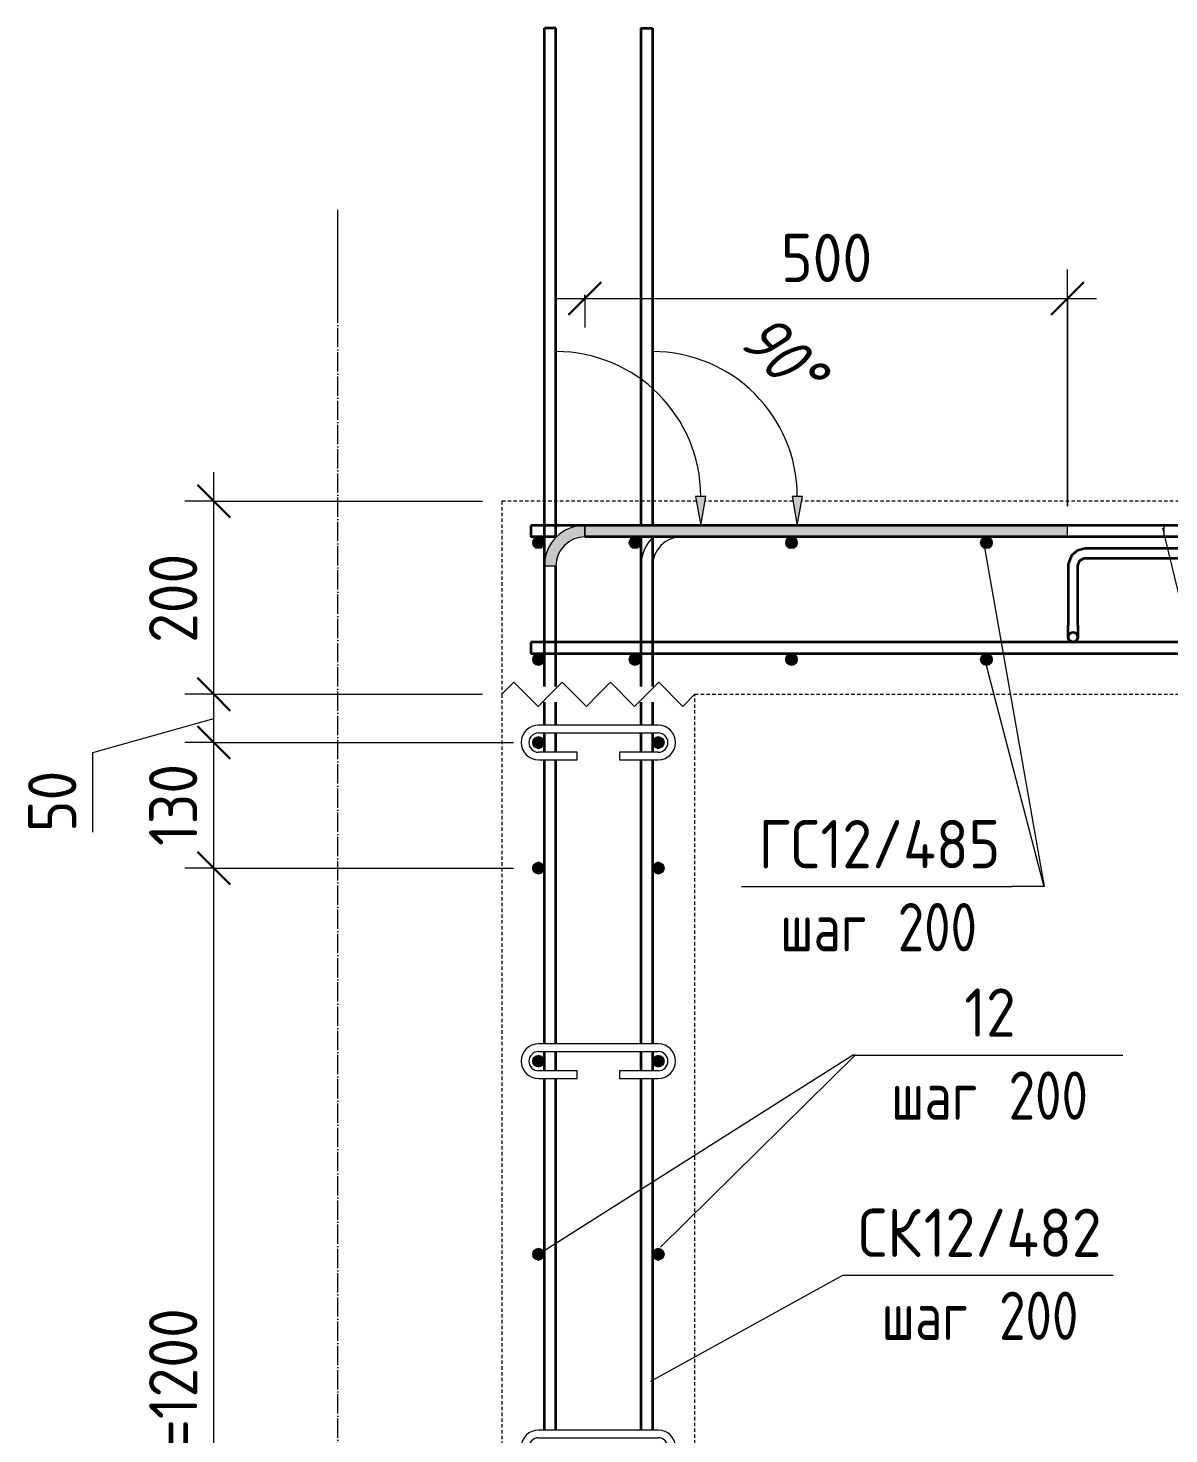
# Model space of a CAD drawing. Header units: millimetres. Extents: x 28908 to 47912, y -2577 to 78399.
# Drawn here: x 42031 to 43213, y -1036 to 420 of the extents above; entities that cross this region are included whole.
import ezdxf

# ---------------------------------------------------------------- set-up
doc = ezdxf.new("R2010")
doc.units = ezdxf.units.MM
doc.linetypes.add('01 Штриховая _4 мм_', pattern=[6, 3.5, -2.5])
doc.linetypes.add('02 Штрихпунктирная _20 мм_', pattern=[25, 20, -2.5, 0, -2.5])
for name, color, linetype, lineweight in [('AA_Dim', 7, 'Continuous', 9), ('AA_Dim-20', 7, 'Continuous', 9), ('AA_Oformlenie', 7, 'Continuous', 9), ('AA_Vinoska', 7, 'Continuous', 9), ('KR_Armatura', 7, 'Continuous', 20), ('KR_Armatura_Tonkie', 7, 'Continuous', 20), ('Оси', 7, 'Continuous', 9)]:
    doc.layers.add(name, color=color, linetype=linetype, lineweight=lineweight)
doc.layers.add('AF_Perekritie_Опалубка', color=7, linetype='Continuous', lineweight=60, true_color=0x006a35)
doc.layers.add('AF_Stena_Опалубка', color=7, linetype='Continuous', lineweight=20, true_color=0x0063c6)
doc.styles.add('ISOCPEUR_1', font='isocpeur.TTF', dxfattribs={"width": 0.9, "height": 50})
doc.styles.add('ISOCPEUR_2', font='isocpeur.TTF', dxfattribs={"width": 0.8, "height": 50})
doc.styles.add('ISOCPEUR_I', font='isocpeui.ttf', dxfattribs={"width": 0.85, "height": 50})
doc.dimstyles.new('00_Точн_3_знака__прозр_', dxfattribs={"dimscale": 304.8, "dimtxt": 50.137748, "dimasz": 0.111549, "dimexe": 0.098425, "dimexo": 0.065617, "dimgap": 0.006562, "dimtad": 1, "dimdec": 3, "dimrnd": 0.001, "dimdsep": 46, "dimtxsty": 'ISOCPEUR_1', "dimblk1": 'OBLIQUE', "dimblk2": 'OBLIQUE', "dimsah": 1, "dimcen": 0.09, "dimdle": 0.098425, "dimazin": 0, "dimtfac": 1, "dimtdec": 4, "dimtix": 1, "dimtmove": 0, "dimatfit": 3, "dimfxl": 1, "dimtvp": 1, "dimtolj": 1, "dimtzin": 0, "dimlwd": 18, "dimlwe": 18, "dimarcsym": 2})
doc.dimstyles.new('00_Точн_3_знака__прозр__1', dxfattribs={"dimscale": 304.8, "dimtxt": 50.137748, "dimasz": 0.111549, "dimexe": 0.098425, "dimexo": 0.065617, "dimgap": 0.006562, "dimtad": 1, "dimdec": 3, "dimrnd": 0.001, "dimdsep": 46, "dimtxsty": 'ISOCPEUR_1', "dimblk1": 'OBLIQUE', "dimblk2": 'OBLIQUE', "dimsah": 1, "dimcen": 0.09, "dimdle": 0.098425, "dimazin": 0, "dimtfac": 1, "dimtdec": 4, "dimtix": 1, "dimtmove": 1, "dimatfit": 3, "dimfxl": 1, "dimtvp": 1, "dimtolj": 1, "dimtzin": 0, "dimlwd": 18, "dimlwe": 18, "dimarcsym": 2})

# ---------------------------------------------------------------- blocks, each defined once
blk = doc.blocks.new('261_Лягушка _НесАрм_РабПлоск_ - 10 А240-3789873-Б-Б Арм')
at = {"layer": 'KR_Armatura', "lineweight": 35}
for start, end in [(90, 270), (270, 90)]:
    blk.add_arc((76926.7, -211), 5, start, end, dxfattribs=at)
at = {"layer": 'KR_Armatura_Tonkie', "lineweight": 35}
for p, q in [((77104.2, -119), (76939.2, -119)), ((76939.2, -129), (77104.2, -129)), ((76921.7, -136.5), (76921.7, -198.5)), ((76931.7, -198.5), (76931.7, -136.5)), ((77111.7, -136.5), (77111.7, -198.5)), ((77121.7, -198.5), (77121.7, -136.5))]:
    blk.add_line(p, q, dxfattribs=at)
at = {"layer": 'KR_Armatura_Tonkie', "lineweight": 35, "flags": 128}
for points in [[(76939.2, -119), (76931.2, -120.9), (76925, -126.3), (76921.9, -134), (76921.7, -136.5)], [(76931.7, -136.5), (76933.6, -131.5), (76938.3, -129.1), (76939.2, -129)], [(77121.7, -136.5), (77119.8, -128.5), (77114.4, -122.3), (77106.7, -119.2), (77104.2, -119)], [(77104.2, -129), (77109.2, -130.9), (77111.7, -135.6), (77111.7, -136.5)], [(76921.7, -211), (76921.7, -209.1), (76921.7, -203.9), (76921.7, -198.5)], [(76931.7, -198.5), (76931.7, -205.2), (76931.7, -209.8), (76931.7, -211)], [(77111.7, -198.5), (77111.7, -205.2), (77111.7, -209.8), (77111.7, -211)], [(77121.7, -211), (77121.7, -209.1), (77121.7, -203.9), (77121.7, -198.5)], [(76926.7, -216), (76922.8, -214.1), (76921.7, -211)], [(76931.7, -211), (76929.9, -214.9), (76926.7, -216)]]:
    blk.add_lwpolyline(points, dxfattribs=at)
blk = doc.blocks.new('079_Обозначение загиба стержня _ЭлУзла_ - Сплошные линии-3773023-Б-Б Арм')
at = {"layer": 'AA_Oformlenie'}
blk.add_hatch(color=256, dxfattribs=at).paths.add_polyline_path([(76641, -95), (76646.3, -65), (76635.7, -65)])
for p, q in [((76646.3, -65), (76635.7, -65)), ((76635.7, -65), (76641, -95)), ((76641, -95), (76646.3, -65)), ((77021, -95), (76521, -95)), ((77021, -107), (77021, -95)), ((76521, -107), (77021, -107))]:
    blk.add_line(p, q, dxfattribs=at)
for centre, radius, start, end in [((76491, -65), 150, 0.0049, 90), ((76521, -137), 42, 134.2549, 180), ((76521, -137), 30, 90, 180)]:
    blk.add_arc(centre, radius, start, end, dxfattribs=at)
blk = doc.blocks.new('079_Обозначение загиба стержня _ЭлУзла_ - Сплошные линии-3773018-Б-Б Арм')
at = {"layer": 'AA_Oformlenie'}
for points in [[(76541, -95), (76546.3, -65), (76535.7, -65)], [(76379, -137), (76391, -137), (76392, -129.2), (76395, -122), (76399.8, -115.8), (76406, -111), (76413.2, -108), (76421, -107), (76421, -95), (76410.1, -96.4), (76400, -100.6), (76391.3, -107.3), (76384.6, -116), (76380.4, -126.1)], [(76421, -107), (76921, -107), (76921, -95), (76421, -95)]]:
    blk.add_hatch(color=256, dxfattribs=at).paths.add_polyline_path(points)
for p, q in [((76546.3, -65), (76535.7, -65)), ((76535.7, -65), (76541, -95)), ((76541, -95), (76546.3, -65)), ((76421, -107), (76421, -95)), ((76921, -95), (76421, -95)), ((76921, -95), (76421, -95)), ((76421, -95), (76421, -107)), ((76921, -107), (76921, -95)), ((76921, -107), (76921, -95)), ((76421, -107), (76921, -107)), ((76421, -107), (76921, -107)), ((76379, -137), (76391, -137))]:
    blk.add_line(p, q, dxfattribs=at)
for centre, radius, start, end in [((76391, -65), 150, 0.0049, 90), ((76421, -137), 42, 90, 180), ((76421, -137), 42, 90, 180), ((76421, -137), 30, 90, 180), ((76421, -137), 30, 90, 180)]:
    blk.add_arc(centre, radius, start, end, dxfattribs=at)
blk = doc.blocks.new('Последовательность узлов - 3мм масшт20 маскировка-904226-Б-Б Арм')
at = {"layer": 'AA_Oformlenie'}
for p, q in [((76335, -270), (76347.5, -257.5)), ((76372.5, -282.5), (76347.5, -257.5)), ((76385, -270), (76397.5, -257.5)), ((76422.5, -282.5), (76397.5, -257.5)), ((76435, -270), (76447.5, -257.5)), ((76472.5, -282.5), (76447.5, -257.5)), ((76485, -270), (76497.5, -257.5)), ((76522.5, -282.5), (76497.5, -257.5)), ((76385, -270), (76372.5, -282.5)), ((76435, -270), (76422.5, -282.5)), ((76485, -270), (76472.5, -282.5)), ((76535, -270), (76522.5, -282.5))]:
    blk.add_line(p, q, dxfattribs=at)
blk = doc.blocks.new('079_Шпилька _ЭлУзла_ - d8 А240-3881866-Б-Б Арм')
at = {"layer": 'AA_Oformlenie'}
for p, q in [((76497, -632), (76373, -632)), ((76373, -640), (76497, -640)), ((76413, -660), (76373, -660)), ((76373, -668), (76413, -668)), ((76413, -668), (76413, -660)), ((76497, -660), (76457, -660)), ((76457, -660), (76457, -668)), ((76457, -668), (76497, -668))]:
    blk.add_line(p, q, dxfattribs=at)
for centre, radius, start, end in [((76373, -650), 18, 90, 270), ((76373, -650), 10, 90, 270), ((76497, -650), 18, 270, 90), ((76497, -650), 10, 270, 90)]:
    blk.add_arc(centre, radius, start, end, dxfattribs=at)
blk = doc.blocks.new('DIMBLOCK84-Б-Б Арм')
at = {"layer": 'AA_Dim-20', "color": 30, "lineweight": 30, "true_color": 0xff8000, "transparency": 16777216}
for p, q in [((42223.7, -320), (42206.7, -303)), ((42223.7, -320), (42240.7, -337)), ((42223.7, -450), (42206.7, -433)), ((42223.7, -450), (42240.7, -467)), ((42223.7, -1650), (42206.7, -1633)), ((42223.7, -1650), (42240.7, -1667))]:
    blk.add_line(p, q, dxfattribs=at)
at = {"layer": 'AA_Dim-20', "color": 30, "lineweight": 18, "true_color": 0xff8000, "transparency": 16777216}
for p, q in [((42223.7, -320), (42193.7, -320)), ((42223.7, -320), (42534.1, -320)), ((42223.7, -450), (42193.7, -450)), ((42223.7, -1650), (42223.7, -450)), ((42223.7, -450), (42534.1, -450)), ((42223.7, -1650), (42193.7, -1650)), ((42223.7, -1650), (42534.1, -1650))]:
    blk.add_line(p, q, dxfattribs=at)
at = {"layer": 'AA_Dim-20', "color": 0, "lineweight": 18, "transparency": 16777216, "insert": (42156.6, -1201.4), "char_height": 50, "width": 363.262, "attachment_point": 1, "rotation": 90, "line_spacing_factor": 1.135194, "style": 'ISOCPEUR_1'}
blk.add_mtext('6х200=1200', dxfattribs=at)
blk = doc.blocks.new('_None')
blk = doc.blocks.new('DIMBLOCK85-Б-Б Арм')
at = {"layer": 'AA_Dim-20', "color": 30, "lineweight": 30, "true_color": 0xff8000, "transparency": 16777216}
for p, q in [((42223.7, -270), (42206.7, -253)), ((42223.7, -270), (42240.7, -287)), ((42223.7, -320), (42206.7, -303)), ((42223.7, -320), (42240.7, -337)), ((42223.7, -450), (42206.7, -433)), ((42223.7, -450), (42240.7, -467))]:
    blk.add_line(p, q, dxfattribs=at)
at = {"layer": 'AA_Dim-20', "color": 30, "lineweight": 18, "true_color": 0xff8000, "transparency": 16777216}
for p, q in [((42223.7, -270), (42193.7, -270)), ((42223.7, -270), (42502.1, -270)), ((42223.7, -320), (42193.7, -320)), ((42223.7, -450), (42223.7, -320)), ((42223.7, -320), (42534.1, -320)), ((42223.7, -450), (42193.7, -450)), ((42223.7, -450), (42534.1, -450))]:
    blk.add_line(p, q, dxfattribs=at)
at = {"layer": 'AA_Dim-20', "color": 0, "lineweight": 18, "transparency": 16777216, "insert": (42156.6, -427.1), "char_height": 50, "width": 101.032, "attachment_point": 1, "rotation": 90, "line_spacing_factor": 1.135194, "style": 'ISOCPEUR_1'}
blk.add_mtext('130', dxfattribs=at)
blk = doc.blocks.new('DIMBLOCK86-Б-Б Арм')
at = {"layer": 'AA_Dim-20', "color": 30, "lineweight": 30, "true_color": 0xff8000, "transparency": 16777216}
for p, q in [((42223.7, -70), (42206.7, -53)), ((42223.7, -70), (42240.7, -87)), ((42223.7, -270), (42206.7, -253)), ((42223.7, -270), (42240.7, -287)), ((42223.7, -320), (42206.7, -303)), ((42223.7, -320), (42240.7, -337))]:
    blk.add_line(p, q, dxfattribs=at)
at = {"layer": 'AA_Dim-20', "color": 30, "lineweight": 18, "true_color": 0xff8000, "transparency": 16777216}
for p, q in [((42223.7, -70), (42193.7, -70)), ((42223.7, -70), (42502.1, -70)), ((42223.7, -270), (42193.7, -270)), ((42223.7, -320), (42223.7, -270)), ((42223.7, -270), (42502.1, -270)), ((42098.4, -330.3), (42223.7, -295)), ((42223.7, -320), (42193.7, -320)), ((42223.7, -320), (42534.1, -320)), ((42098.4, -412.7), (42098.4, -330.3))]:
    blk.add_line(p, q, dxfattribs=at)
at = {"layer": 'AA_Dim-20', "color": 0, "lineweight": 18, "transparency": 16777216, "insert": (42031.3, -412.7), "char_height": 50, "width": 74.923, "attachment_point": 1, "rotation": 90, "line_spacing_factor": 1.135194, "style": 'ISOCPEUR_1'}
blk.add_mtext('50', dxfattribs=at)
blk = doc.blocks.new('DIMBLOCK87-Б-Б Арм')
at = {"layer": 'AA_Dim-20', "color": 30, "lineweight": 18, "true_color": 0xff8000, "transparency": 16777216}
for p, q in [((42223.7, -270), (42223.7, -40)), ((42223.7, -70), (42193.7, -70)), ((42223.7, -70), (42502.1, -70)), ((42223.7, -270), (42193.7, -270)), ((42223.7, -270), (42502.1, -270))]:
    blk.add_line(p, q, dxfattribs=at)
at = {"layer": 'AA_Dim-20', "color": 30, "lineweight": 30, "true_color": 0xff8000, "transparency": 16777216}
for p, q in [((42223.7, -70), (42206.7, -53)), ((42223.7, -70), (42240.7, -87)), ((42223.7, -270), (42206.7, -253)), ((42223.7, -270), (42240.7, -287))]:
    blk.add_line(p, q, dxfattribs=at)
at = {"layer": 'AA_Dim-20', "color": 0, "lineweight": 18, "transparency": 16777216, "insert": (42156.6, -216.8), "char_height": 50, "width": 112.384, "attachment_point": 1, "rotation": 90, "line_spacing_factor": 1.135194, "style": 'ISOCPEUR_1'}
blk.add_mtext('200', dxfattribs=at)
blk = doc.blocks.new('DIMBLOCK91-Б-Б Арм')
at = {"layer": 'AA_Dim-20', "color": 30, "lineweight": 18, "true_color": 0xff8000, "transparency": 16777216}
for p, q in [((43108.1, -75), (43108.1, 169.9)), ((42578.1, 139.9), (43138.1, 139.9)), ((42608.1, 143.9), (42608.1, 109.9)), ((42608.1, 139.9), (42608.1, 143.9)), ((43108.1, 139.9), (43108.1, -75))]:
    blk.add_line(p, q, dxfattribs=at)
at = {"layer": 'AA_Dim-20', "color": 30, "lineweight": 30, "true_color": 0xff8000, "transparency": 16777216}
for p, q in [((42608.1, 139.9), (42625.1, 156.9)), ((43108.1, 139.9), (43125.1, 156.9)), ((42608.1, 139.9), (42591.1, 122.9)), ((43108.1, 139.9), (43091.1, 122.9))]:
    blk.add_line(p, q, dxfattribs=at)
at = {"layer": 'AA_Dim-20', "color": 0, "lineweight": 18, "transparency": 16777216, "insert": (42811.3, 207), "char_height": 50, "width": 112.384, "attachment_point": 1, "line_spacing_factor": 1.135194, "style": 'ISOCPEUR_1'}
blk.add_mtext('500', dxfattribs=at)
blk = doc.blocks.new('_Oblique')
at = {"color": 0, "linetype": 'ByBlock', "lineweight": -2}
blk.add_line((-0.5, -0.5), (0.5, 0.5), dxfattribs=at)
blk = doc.blocks.new('042_М_Арматуры - Диам длина поз _ Шаг-2260295-Б-Б Арм')
at = {"layer": 'AA_Vinoska'}
blk.add_line((77878.8, -871.7), (78158.8, -871.7), dxfattribs=at)
blk = doc.blocks.new('042_М_Арматуры - Диам длина поз _ Комментарий-2260297-Б-Б Арм')
at = {"layer": 'AA_Vinoska'}
blk.add_line((77825.3, -670.4), (78105.3, -670.4), dxfattribs=at)

msp = doc.modelspace()

# ---------------------------------------------------------------- hatches: boundary and pattern name
at = {"layer": 'KR_Armatura'}
h = msp.add_hatch(color=256, dxfattribs=at)
edge = h.paths.add_edge_path()
edge.add_arc((42560.1095, -113), 6, 0, 360)
for points in [[(42557.1095, -118.1962), (42563.1095, -118.1962), (42566.1095, -113), (42563.1095, -107.8038), (42557.1095, -107.8038), (42554.1095, -113)], [(42657.1095, -118.1962), (42663.1095, -118.1962), (42666.1095, -113), (42663.1095, -107.8038), (42657.1095, -107.8038), (42654.1095, -113)], [(42819.1095, -118.1962), (42825.1095, -118.1962), (42828.1095, -113), (42825.1095, -107.8038), (42819.1095, -107.8038), (42816.1095, -113)], [(43021.0971, -118.1962), (43027.0971, -118.1962), (43030.0971, -113), (43027.0971, -107.8038), (43021.0971, -107.8038), (43018.0971, -113)], [(42557.1095, -239.1962), (42563.1095, -239.1962), (42566.1095, -234), (42563.1095, -228.8038), (42557.1095, -228.8038), (42554.1095, -234)], [(42657.1095, -239.1962), (42663.1095, -239.1962), (42666.1095, -234), (42663.1095, -228.8038), (42657.1095, -228.8038), (42654.1095, -234)], [(42819.1095, -239.1962), (42825.1095, -239.1962), (42828.1095, -234), (42825.1095, -228.8038), (42819.1095, -228.8038), (42816.1095, -234)], [(43021.0971, -239.1962), (43027.0971, -239.1962), (43030.0971, -234), (43027.0971, -228.8038), (43021.0971, -228.8038), (43018.0971, -234)]]:
    msp.add_hatch(color=256, dxfattribs=at).paths.add_polyline_path(points)
h = msp.add_hatch(color=256, dxfattribs=at)
edge = h.paths.add_edge_path()
edge.add_arc((42660.1095, -113), 6, 0, 360)
h = msp.add_hatch(color=256, dxfattribs=at)
edge = h.paths.add_edge_path()
edge.add_arc((42822.1095, -113), 6, 0, 360)
h = msp.add_hatch(color=256, dxfattribs=at)
edge = h.paths.add_edge_path()
edge.add_arc((43024.0971, -113), 6, 0, 360)
h = msp.add_hatch(color=256, dxfattribs=at)
edge = h.paths.add_edge_path()
edge.add_arc((42560.1095, -234), 6, 0, 360)
h = msp.add_hatch(color=256, dxfattribs=at)
edge = h.paths.add_edge_path()
edge.add_arc((42660.1095, -234), 6, 0, 360)
h = msp.add_hatch(color=256, dxfattribs=at)
edge = h.paths.add_edge_path()
edge.add_arc((42822.1095, -234), 6, 0, 360)
h = msp.add_hatch(color=256, dxfattribs=at)
edge = h.paths.add_edge_path()
edge.add_arc((43024.0971, -234), 6, 0, 360)
at = {"layer": 'KR_Armatura', "lineweight": 9}
h = msp.add_hatch(color=256, dxfattribs=at)
edge = h.paths.add_edge_path()
edge.add_arc((42560.1095, -320), 6, 0, 360)
for points in [[(42560.1095, -326), (42565.3057, -323), (42565.3057, -317), (42560.1095, -314), (42554.9134, -317), (42554.9134, -323)], [(42684.1095, -326), (42689.3057, -323), (42689.3057, -317), (42684.1095, -314), (42678.9134, -317), (42678.9134, -323)], [(42560.1095, -456), (42565.3057, -453), (42565.3057, -447), (42560.1095, -444), (42554.9134, -447), (42554.9134, -453)], [(42684.1095, -456), (42689.3057, -453), (42689.3057, -447), (42684.1095, -444), (42678.9134, -447), (42678.9134, -453)], [(42560.1095, -656), (42565.3057, -653), (42565.3057, -647), (42560.1095, -644), (42554.9134, -647), (42554.9134, -653)], [(42684.1095, -656), (42689.3057, -653), (42689.3057, -647), (42684.1095, -644), (42678.9134, -647), (42678.9134, -653)], [(42560.1095, -856), (42565.3057, -853), (42565.3057, -847), (42560.1095, -844), (42554.9134, -847), (42554.9134, -853)], [(42684.1095, -856), (42689.3057, -853), (42689.3057, -847), (42684.1095, -844), (42678.9134, -847), (42678.9134, -853)]]:
    msp.add_hatch(color=256, dxfattribs=at).paths.add_polyline_path(points)
h = msp.add_hatch(color=256, dxfattribs=at)
edge = h.paths.add_edge_path()
edge.add_arc((42684.1095, -320), 6, 0, 360)
h = msp.add_hatch(color=256, dxfattribs=at)
edge = h.paths.add_edge_path()
edge.add_arc((42560.1095, -450), 6, 0, 360)
h = msp.add_hatch(color=256, dxfattribs=at)
edge = h.paths.add_edge_path()
edge.add_arc((42684.1095, -450), 6, 0, 360)
h = msp.add_hatch(color=256, dxfattribs=at)
edge = h.paths.add_edge_path()
edge.add_arc((42560.1095, -650), 6, 0, 360)
h = msp.add_hatch(color=256, dxfattribs=at)
edge = h.paths.add_edge_path()
edge.add_arc((42684.1095, -650), 6, 0, 360)
h = msp.add_hatch(color=256, dxfattribs=at)
edge = h.paths.add_edge_path()
edge.add_arc((42560.1095, -850), 6, 0, 360)
h = msp.add_hatch(color=256, dxfattribs=at)
edge = h.paths.add_edge_path()
edge.add_arc((42684.1095, -850), 6, 0, 360)

# ---------------------------------------------------------------- linework, layer by layer
at = {"layer": 'AA_Vinoska'}
for p, q in [((43206.5347, -97.909), (43283.5442, -416.14)), ((43021.492, -114.1689), (43083.8335, -469.1867)), ((43022.2926, -234.5898), (43083.4781, -469.1867)), ((43083.8335, -469.1867), (43050.3875, -469.1867)), ((43083.4781, -469.1867), (43050.3875, -469.1867)), ((42560.1095, -850), (42885.3226, -643.6312)), ((42686.3442, -842.6096), (42888.2624, -643.6312)), ((42888.2624, -643.6312), (42885.3226, -643.6312)), ((42676.5511, -981.2323), (42875.4317, -871.6867))]:
    msp.add_line(p, q, dxfattribs=at)
at = {"layer": 'AF_Perekritie_Опалубка', "linetype": '01 Штриховая _4 мм_', "lineweight": 20}
for p, q in [((42723.7013, -70), (42522.1095, -70)), ((42522.1095, -70), (42522.1095, -270)), ((42823.7013, -70), (42732.5177, -70)), ((43601.7013, -70), (42832.5177, -70)), ((42722.1095, -270), (43712.1095, -270))]:
    msp.add_line(p, q, dxfattribs=at)
at = {"layer": 'AF_Stena_Опалубка', "linetype": '01 Штриховая _4 мм_'}
for p, q in [((42522.1095, -270), (42522.1095, -1700)), ((42722.1095, -1700), (42722.1095, -270))]:
    msp.add_line(p, q, dxfattribs=at)
at = {"layer": 'KR_Armatura'}
for p, q in [((42557.1095, -107.8038), (42554.1095, -113)), ((42554.1095, -113), (42557.1095, -118.1962)), ((42563.1095, -107.8038), (42557.1095, -107.8038)), ((42566.1095, -113), (42563.1095, -107.8038)), ((42563.1095, -118.1962), (42566.1095, -113)), ((42657.1095, -107.8038), (42654.1095, -113)), ((42654.1095, -113), (42657.1095, -118.1962)), ((42663.1095, -107.8038), (42657.1095, -107.8038)), ((42666.1095, -113), (42663.1095, -107.8038)), ((42663.1095, -118.1962), (42666.1095, -113)), ((42819.1095, -107.8038), (42816.1095, -113)), ((42816.1095, -113), (42819.1095, -118.1962)), ((42825.1095, -107.8038), (42819.1095, -107.8038)), ((42828.1095, -113), (42825.1095, -107.8038)), ((42825.1095, -118.1962), (42828.1095, -113)), ((43021.0971, -107.8038), (43018.0971, -113)), ((43018.0971, -113), (43021.0971, -118.1962)), ((43027.0971, -107.8038), (43021.0971, -107.8038)), ((43030.0971, -113), (43027.0971, -107.8038)), ((43027.0971, -118.1962), (43030.0971, -113)), ((42557.1095, -118.1962), (42563.1095, -118.1962)), ((42657.1095, -118.1962), (42663.1095, -118.1962)), ((42819.1095, -118.1962), (42825.1095, -118.1962)), ((43021.0971, -118.1962), (43027.0971, -118.1962)), ((42557.1095, -228.8038), (42554.1095, -234)), ((42563.1095, -228.8038), (42557.1095, -228.8038)), ((42566.1095, -234), (42563.1095, -228.8038)), ((42657.1095, -228.8038), (42654.1095, -234)), ((42663.1095, -228.8038), (42657.1095, -228.8038)), ((42666.1095, -234), (42663.1095, -228.8038)), ((42819.1095, -228.8038), (42816.1095, -234)), ((42825.1095, -228.8038), (42819.1095, -228.8038)), ((42828.1095, -234), (42825.1095, -228.8038)), ((43021.0971, -228.8038), (43018.0971, -234)), ((43027.0971, -228.8038), (43021.0971, -228.8038)), ((43030.0971, -234), (43027.0971, -228.8038)), ((42554.1095, -234), (42557.1095, -239.1962)), ((42557.1095, -239.1962), (42563.1095, -239.1962)), ((42563.1095, -239.1962), (42566.1095, -234)), ((42654.1095, -234), (42657.1095, -239.1962)), ((42657.1095, -239.1962), (42663.1095, -239.1962)), ((42663.1095, -239.1962), (42666.1095, -234)), ((42816.1095, -234), (42819.1095, -239.1962)), ((42819.1095, -239.1962), (42825.1095, -239.1962)), ((42825.1095, -239.1962), (42828.1095, -234)), ((43018.0971, -234), (43021.0971, -239.1962)), ((43021.0971, -239.1962), (43027.0971, -239.1962)), ((43027.0971, -239.1962), (43030.0971, -234))]:
    msp.add_line(p, q, dxfattribs=at)
at = {"layer": 'KR_Armatura', "lineweight": 9}
for p, q in [((42560.1095, -314), (42554.9134, -317)), ((42554.9134, -317), (42554.9134, -323)), ((42565.3057, -317), (42560.1095, -314)), ((42565.3057, -323), (42565.3057, -317)), ((42684.1095, -314), (42678.9134, -317)), ((42678.9134, -317), (42678.9134, -323)), ((42689.3057, -317), (42684.1095, -314)), ((42689.3057, -323), (42689.3057, -317)), ((42554.9134, -323), (42560.1095, -326)), ((42560.1095, -326), (42565.3057, -323)), ((42678.9134, -323), (42684.1095, -326)), ((42684.1095, -326), (42689.3057, -323)), ((42560.1095, -444), (42554.9134, -447)), ((42554.9134, -447), (42554.9134, -453)), ((42565.3057, -447), (42560.1095, -444)), ((42565.3057, -453), (42565.3057, -447)), ((42684.1095, -444), (42678.9134, -447)), ((42678.9134, -447), (42678.9134, -453)), ((42689.3057, -447), (42684.1095, -444)), ((42689.3057, -453), (42689.3057, -447)), ((42554.9134, -453), (42560.1095, -456)), ((42560.1095, -456), (42565.3057, -453)), ((42678.9134, -453), (42684.1095, -456)), ((42684.1095, -456), (42689.3057, -453)), ((42560.1095, -644), (42554.9134, -647)), ((42554.9134, -647), (42554.9134, -653)), ((42554.9134, -653), (42560.1095, -656)), ((42565.3057, -647), (42560.1095, -644)), ((42560.1095, -656), (42565.3057, -653)), ((42565.3057, -653), (42565.3057, -647)), ((42684.1095, -644), (42678.9134, -647)), ((42678.9134, -647), (42678.9134, -653)), ((42678.9134, -653), (42684.1095, -656)), ((42689.3057, -647), (42684.1095, -644)), ((42684.1095, -656), (42689.3057, -653)), ((42689.3057, -653), (42689.3057, -647)), ((42560.1095, -844), (42554.9134, -847)), ((42565.3057, -847), (42560.1095, -844)), ((42684.1095, -844), (42678.9134, -847)), ((42689.3057, -847), (42684.1095, -844)), ((42554.9134, -847), (42554.9134, -853)), ((42554.9134, -853), (42560.1095, -856)), ((42560.1095, -856), (42565.3057, -853)), ((42565.3057, -853), (42565.3057, -847)), ((42678.9134, -847), (42678.9134, -853)), ((42678.9134, -853), (42684.1095, -856)), ((42684.1095, -856), (42689.3057, -853)), ((42689.3057, -853), (42689.3057, -847))]:
    msp.add_line(p, q, dxfattribs=at)
at = {"layer": 'KR_Armatura'}
for centre in [(42560.1095, -113), (42660.1095, -113), (42822.1095, -113), (43024.0971, -113), (42560.1095, -234), (42660.1095, -234), (42822.1095, -234), (43024.0971, -234)]:
    msp.add_circle(centre, 6, dxfattribs=at)
at = {"layer": 'KR_Armatura', "lineweight": 9}
for centre in [(42560.1095, -320), (42684.1095, -320), (42560.1095, -450), (42684.1095, -450), (42560.1095, -650), (42684.1095, -650), (42560.1095, -850), (42684.1095, -850)]:
    msp.add_circle(centre, 6, dxfattribs=at)
at = {"layer": 'KR_Armatura_Tonkie', "lineweight": 35}
for p, q in [((42578.1095, 420), (42566.1095, 420)), ((42566.1095, -262), (42566.1095, 420)), ((42578.1095, -107.6945), (42578.1095, 420)), ((42666.1095, 420), (42666.1095, -95)), ((42666.1095, 420), (42678.1095, 420)), ((42678.1095, 420), (42678.1095, -95)), ((43882.1095, -95), (42552.1095, -95)), ((42552.1095, -95), (42552.1095, -107)), ((42578.804, -107), (42552.1095, -107)), ((43826.1095, -107), (42608.1095, -107)), ((42666.1095, -107), (42666.1095, -262)), ((42678.1095, -107), (42678.1095, -262)), ((42578.1095, -262), (42578.1095, -137)), ((43882.1095, -216), (42552.1095, -216)), ((42552.1095, -216), (42552.1095, -228)), ((43882.1095, -228), (42552.1095, -228)), ((42566.1095, -302), (42566.1095, -278)), ((42578.1095, -302), (42578.1095, -278)), ((42666.1095, -278), (42666.1095, -302)), ((42678.1095, -278), (42678.1095, -302)), ((42566.1095, -330), (42566.1095, -310)), ((42578.1095, -330), (42578.1095, -310)), ((42666.1095, -310), (42666.1095, -330)), ((42678.1095, -310), (42678.1095, -330)), ((42566.1095, -632), (42566.1095, -338)), ((42578.1095, -632), (42578.1095, -338)), ((42666.1095, -338), (42666.1095, -632)), ((42678.1095, -338), (42678.1095, -632)), ((42566.1095, -660), (42566.1095, -640)), ((42578.1095, -660), (42578.1095, -640)), ((42666.1095, -640), (42666.1095, -660)), ((42678.1095, -640), (42678.1095, -660)), ((42566.1095, -1032), (42566.1095, -668)), ((42578.1095, -1032), (42578.1095, -668)), ((42666.1095, -668), (42666.1095, -1032)), ((42678.1095, -668), (42678.1095, -1032))]:
    msp.add_line(p, q, dxfattribs=at)
at = {"layer": 'Оси'}
msp.add_line((42352.1095, 131.8937), (42352.1095, 231.8937), dxfattribs=at)
at = {"layer": 'Оси', "linetype": '02 Штрихпунктирная _20 мм_'}
msp.add_line((42352.1095, -2169.5758), (42352.1095, 131.8937), dxfattribs=at)

# ---------------------------------------------------------------- block references
at = {"layer": 'AA_Oformlenie'}
for name, p in [('079_Обозначение загиба стержня _ЭлУзла_ - Сплошные линии-3773018-Б-Б Арм', (-33812.8905, 0)), ('079_Обозначение загиба стержня _ЭлУзла_ - Сплошные линии-3773023-Б-Б Арм', (-33812.8905, 0)), ('Последовательность узлов - 3мм масшт20 маскировка-904226-Б-Б Арм', (-33812.8905, 0)), ('079_Шпилька _ЭлУзла_ - d8 А240-3881866-Б-Б Арм', (-33812.8905, 330)), ('079_Шпилька _ЭлУзла_ - d8 А240-3881866-Б-Б Арм', (-33812.8905, 0)), ('079_Шпилька _ЭлУзла_ - d8 А240-3881866-Б-Б Арм', (-33812.8905, -400))]:
    msp.add_blockref(name, p, dxfattribs=at)
at = {"layer": 'AA_Vinoska'}
for name, p in [('042_М_Арматуры - Диам длина поз _ Шаг-2260295-Б-Б Арм', (-35108.4525, 402.5)), ('042_М_Арматуры - Диам длина поз _ Комментарий-2260297-Б-Б Арм', (-34939.958, 26.8055)), ('042_М_Арматуры - Диам длина поз _ Шаг-2260295-Б-Б Арм', (-35003.4084, 0))]:
    msp.add_blockref(name, p, dxfattribs=at)
at = {"layer": 'KR_Armatura_Tonkie', "lineweight": 35}
msp.add_blockref('261_Лягушка _НесАрм_РабПлоск_ - 10 А240-3789873-Б-Б Арм', (-33812.8905, 0), dxfattribs=at)

# ---------------------------------------------------------------- texts
at = {"layer": 'AA_Vinoska', "insert": (42800.7494, 129.1513), "char_height": 50, "width": 106.303763, "attachment_point": 1, "rotation": 315, "style": 'ISOCPEUR_I'}
msp.add_mtext('90°', dxfattribs=at)
at = {"layer": 'AA_Vinoska', "char_height": 50, "attachment_point": 1}
for s, insert, width, style in [('ГС', (42787.9103, -400.1817), 77.924025, 'ISOCPEUR_1'), ('12/485', (42852.2041, -400.1817), 226.556887, 'ISOCPEUR_1'), (' 200', (42906.7287, -486.1627), 133.4008, 'ISOCPEUR_2'), ('шаг', (42810.4203, -486.1627), 116.7257, 'ISOCPEUR_2'), ('12', (43001.1254, -574.6262), 66.379725, 'ISOCPEUR_1'), (' 200', (43021.6637, -660.6072), 133.4008, 'ISOCPEUR_2'), ('шаг', (42925.3554, -660.6072), 116.7257, 'ISOCPEUR_2'), ('СК', (42891.2445, -802.6817), 82.253137, 'ISOCPEUR_1'), ('12/482', (42959.1101, -802.6817), 226.556887, 'ISOCPEUR_1'), (' 200', (43011.7728, -888.6627), 133.4008, 'ISOCPEUR_2'), ('шаг', (42915.4645, -888.6627), 116.7257, 'ISOCPEUR_2')]:
    msp.add_mtext(s, dxfattribs=dict(at, insert=insert, width=width, style=style))

# ---------------------------------------------------------------- dimensions: what is measured, and where the dimension line sits
at = {"layer": 'AA_Dim', "color": 30, "lineweight": 18, "true_color": 0xff8000}
dim = msp.add_linear_dim(base=(43108.1095, 139.8673), p1=(42608.1095, 163.909), p2=(43108.1095, -95), dimstyle='00_Точн_3_знака__прозр_', override={"dimpost": '<>', "dimfxl": 563.057598}, dxfattribs=at)
dim.commit()
dim.dimension.update_dxf_attribs({"geometry": 'DIMBLOCK91-Б-Б Арм', "text_midpoint": (42858.1095, 166.8673)})
for base, p1, p2, text, override, picture, middle in [((42223.6875, -70), (42522.1095, -270), (42522.1095, -70), '200', {"dimpost": '<>', "dimblk1": 'None', "dimblk2": 'None', "dimsah": 1, "dimfxl": 200}, 'DIMBLOCK87-Б-Б Арм', (42196.6875, -170)), ((42223.6875, -320), (42554.1095, -450), (42554.1095, -320), '130', {"dimpost": '<>', "dimblk1": 'None', "dimblk2": 'None', "dimsah": 1, "dimfxl": 130}, 'DIMBLOCK85-Б-Б Арм', (42196.6875, -385)), ((42223.6875, -450), (42554.1095, -1650), (42554.1095, -450), '6х200=1200', {"dimpost": '<>', "dimblk1": 'None', "dimblk2": 'None', "dimsah": 1, "dimfxl": 1200}, 'DIMBLOCK84-Б-Б Арм', (42196.6875, -1050))]:
    dim = msp.add_linear_dim(base=base, p1=p1, p2=p2, angle=90, text=text, dimstyle='00_Точн_3_знака__прозр_', override=override, dxfattribs=at)
    dim.commit()
    dim.dimension.update_dxf_attribs({"geometry": picture, "text_midpoint": middle})
dim = msp.add_linear_dim(base=(42223.6875, -270), p1=(42554.1095, -320), p2=(42522.1095, -270), angle=90, text='50', dimstyle='00_Точн_3_знака__прозр__1', override={"dimpost": '<>', "dimblk1": 'None', "dimblk2": 'None', "dimsah": 1, "dimfxl": 59.363288}, dxfattribs=at)
dim.commit()
dim.dimension.update_dxf_attribs({"geometry": 'DIMBLOCK86-Б-Б Арм', "text_midpoint": (42064.6443, -375.2348), "dimtype": 160, "text_rotation": 90})

doc.saveas('drawing.dxf')
